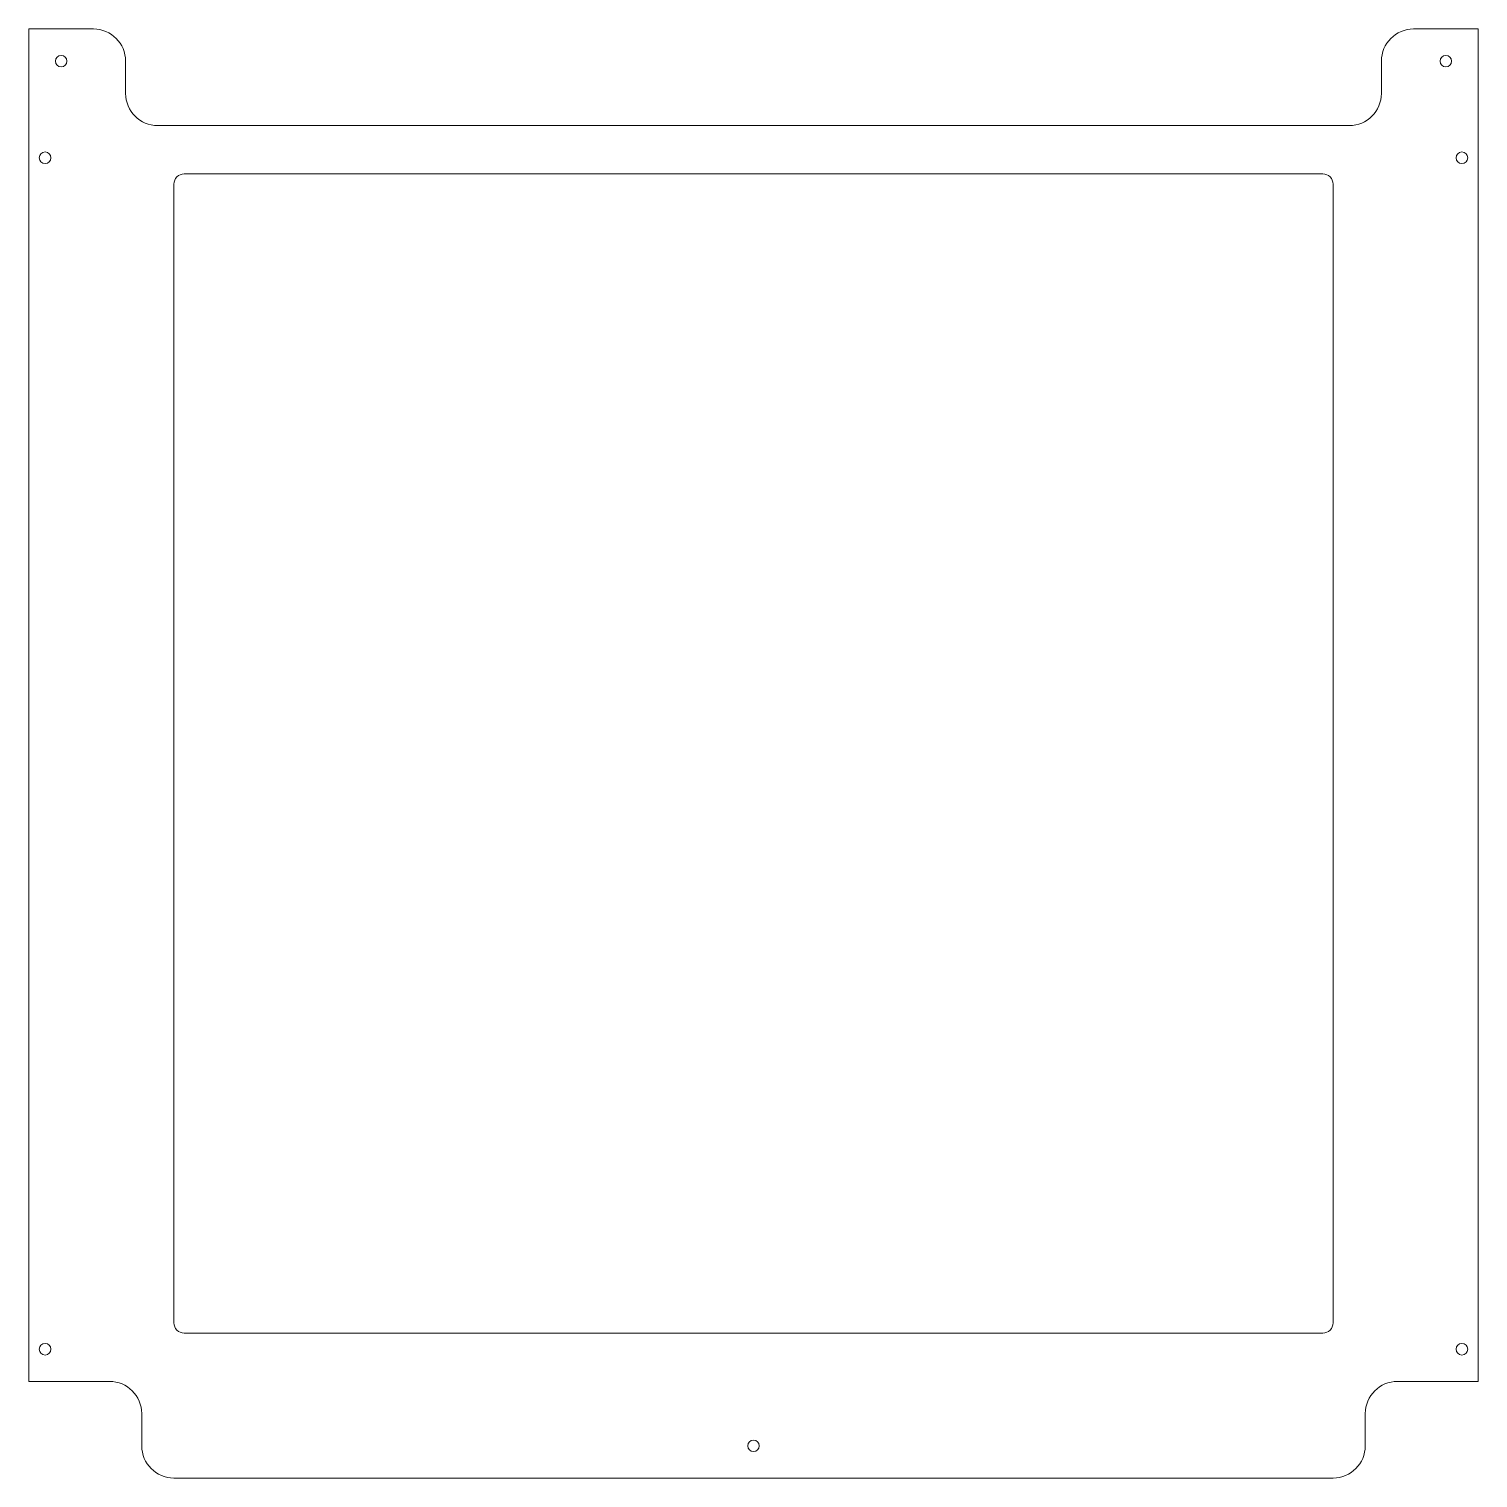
# Model space of a CAD drawing. Header units: millimetres. Extents: x 0 to 450, y 0 to 450.
import ezdxf

# ---------------------------------------------------------------- set-up
doc = ezdxf.new("R2010")
doc.units = ezdxf.units.MM

msp = doc.modelspace()

# ---------------------------------------------------------------- linework, layer by layer
at = {"color": 7, "linetype": 'Continuous', "lineweight": 15}
for p, q in [((0, 450), (0, 30)), ((20, 450), (0, 450)), ((450, 450), (430, 450)), ((450, 30), (450, 450)), ((30, 440), (30, 430)), ((420, 430), (420, 440)), ((40, 420), (410, 420)), ((45, 401.825), (45, 48.175)), ((401.825, 405), (48.175, 405)), ((405, 48.175), (405, 401.825)), ((48.175, 45), (401.825, 45)), ((25, 30), (0, 30)), ((450, 30), (425, 30)), ((35, 10), (35, 20)), ((415, 20), (415, 10)), ((45, 0), (405, 0))]:
    msp.add_line(p, q, dxfattribs=at)
for centre in [(10, 440), (440, 440), (5, 410), (445, 410), (5, 40), (445, 40), (225, 10)]:
    msp.add_circle(centre, 1.8, dxfattribs=at)
for centre, radius, start, end in [((20, 440), 10, 0, 90), ((430, 440), 10, 90, 180), ((40, 430), 10, 180, 270), ((410, 430), 10, 270, 0), ((48.175, 401.825), 3.175, 90, 180), ((401.825, 401.825), 3.175, 360, 90), ((48.175, 48.175), 3.175, 180, 270), ((401.825, 48.175), 3.175, 270, 0), ((25, 20), 10, 0, 90), ((425, 20), 10, 90, 180), ((45, 10), 10, 180, 270), ((405, 10), 10, 270, 0)]:
    msp.add_arc(centre, radius, start, end, dxfattribs=at)

doc.saveas('drawing.dxf')
